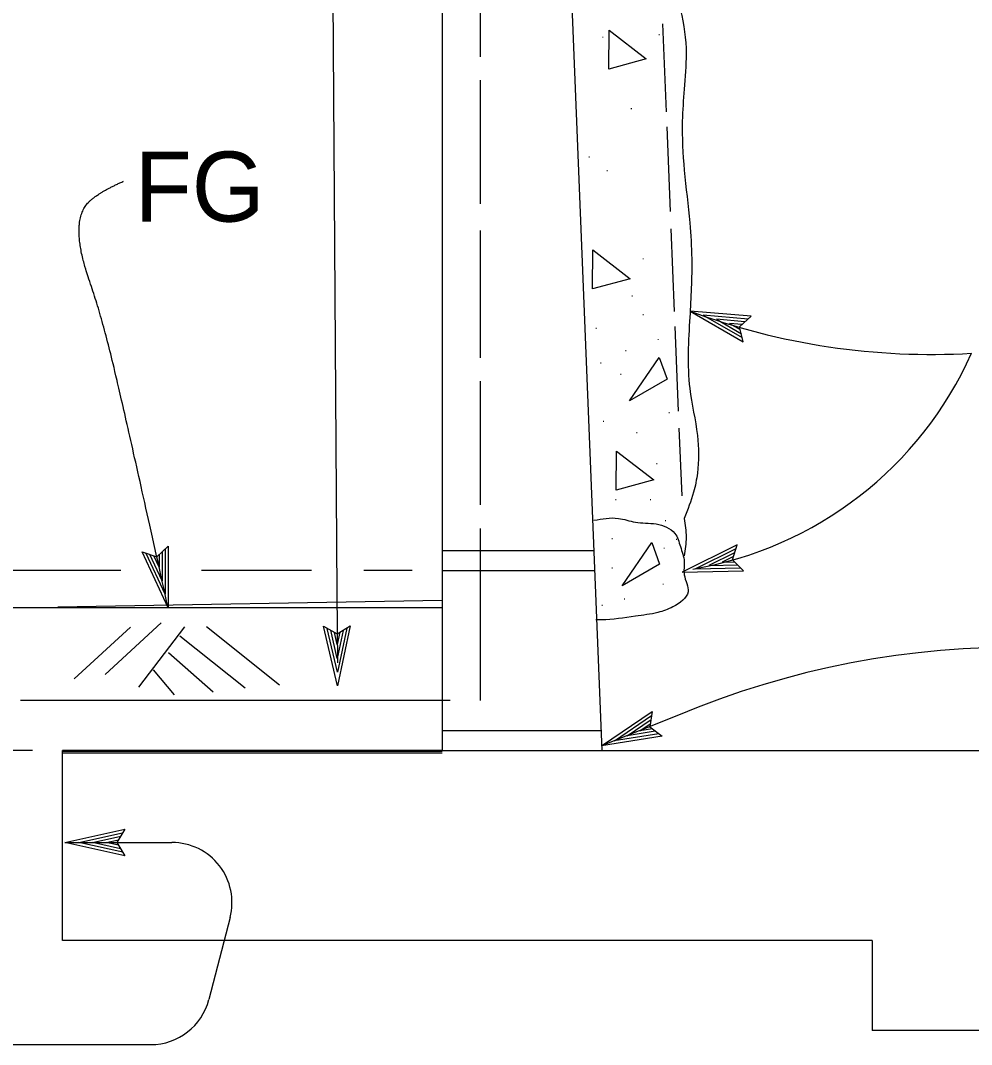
# Model space of a CAD drawing. Extents: x -894 to 866, y -476 to 714.
# Drawn here: x 37.2 to 132.3, y 331.7 to 434 of the extents above; entities that cross this region are included whole.
import ezdxf

# ---------------------------------------------------------------- set-up
doc = ezdxf.new("R2010")
doc.units = 0
for name, color, linetype in [('56 Stage 3 Anno', 7, 'Continuous'), ('57 Undefined', 7, 'Continuous'), ('59 Sndwall Anno', 7, 'Continuous'), ('60 Nongeo Data', 7, 'Continuous')]:
    doc.layers.add(name, color=color, linetype=linetype)

msp = doc.modelspace()

# ---------------------------------------------------------------- linework, layer by layer
at = {"layer": '56 Stage 3 Anno'}
for p, q in [((68.22, 469.89), (68.85, 376.82)), ((110.31, 404.47), (104.18, 405)), ((104.18, 405), (104.18, 405)), ((104.18, 405), (109.5, 401.93)), ((109.99, 404.2), (105.5, 404.59)), ((105.51, 404.58), (109.39, 402.34)), ((109.14, 403.43), (110.31, 404.47)), ((110.31, 404.47), (110.31, 404.47)), ((109.66, 403.93), (106.82, 404.17)), ((106.82, 404.17), (109.32, 402.72)), ((109.39, 403.65), (108.13, 403.76)), ((108.13, 403.76), (109.21, 403.14)), ((109.5, 401.93), (109.14, 403.43)), ((109.5, 401.93), (109.5, 401.93)), ((51.97, 375.34), (49.38, 380.91)), ((49.38, 380.91), (49.38, 380.91)), ((49.38, 380.91), (50.85, 380.41)), ((50.85, 380.41), (51.98, 381.48)), ((51.38, 380.89), (51.38, 378.03)), ((51.68, 381.2), (51.68, 376.68)), ((51.98, 381.48), (51.97, 375.34)), ((51.98, 381.48), (51.98, 381.48)), ((108.89, 381.62), (103.38, 378.89)), ((108.76, 381.22), (104.72, 379.22)), ((108.43, 380.13), (108.89, 381.62)), ((108.89, 381.62), (108.89, 381.62)), ((51.67, 376.69), (49.78, 380.75)), ((51.38, 378.03), (50.15, 380.66)), ((51.08, 379.38), (50.56, 380.51)), ((51.08, 380.64), (51.08, 379.38)), ((108.62, 380.82), (106.06, 379.55)), ((108.53, 380.44), (107.41, 379.88)), ((107.41, 379.88), (108.64, 379.91)), ((109.52, 379.03), (108.43, 380.13)), ((47.24, 379.07), (34.92, 379.07)), ((66.32, 379.07), (55.32, 379.07)), ((76.4, 379.07), (71.55, 379.07)), ((103.38, 378.89), (109.53, 379.03)), ((103.38, 378.89), (103.38, 378.89)), ((104.73, 379.22), (109.21, 379.32)), ((106.06, 379.55), (108.96, 379.62)), ((109.52, 379.03), (109.52, 379.03)), ((68.85, 376.82), (68.92, 369.81)), ((51.97, 375.34), (51.97, 375.34)), ((68.92, 367.51), (67.53, 373.49)), ((67.53, 373.49), (67.53, 373.49)), ((67.53, 373.49), (68.87, 372.71)), ((68.9, 368.9), (67.89, 373.26)), ((68.89, 370.27), (68.24, 373.09)), ((68.88, 371.65), (68.6, 372.86)), ((68.87, 372.71), (70.2, 373.52)), ((69.14, 372.89), (68.88, 371.65)), ((69.49, 373.07), (68.89, 370.27)), ((69.84, 373.3), (68.91, 368.89)), ((70.2, 373.52), (68.92, 367.51)), ((70.2, 373.52), (70.2, 373.52)), ((68.92, 367.51), (68.92, 367.51)), ((80.2, 366.07), (37.21, 366.07)), ((95.32, 361.51), (100.4, 364.97)), ((102.85, 364.52), (95.32, 361.51)), ((96.61, 362.03), (100.31, 364.55)), ((100.4, 364.97), (100.15, 363.44)), ((100.4, 364.97), (100.4, 364.97)), ((97.89, 362.53), (100.28, 364.16)), ((99.17, 363.04), (100.19, 363.74)), ((101.39, 362.49), (95.32, 361.51)), ((101.06, 362.74), (96.6, 362.02)), ((100.71, 362.99), (97.89, 362.53)), ((100.41, 363.24), (99.17, 363.04)), ((100.15, 363.44), (101.39, 362.49)), ((101.39, 362.49), (101.39, 362.49)), ((95.32, 361.51), (95.32, 361.51)), ((38.4, 361.07), (21.05, 361.07)), ((41.65, 351.86), (47.65, 353.19)), ((43.04, 351.87), (47.42, 352.83)), ((44.41, 351.86), (47.24, 352.49)), ((47.65, 353.19), (46.85, 351.86)), ((47.65, 353.19), (47.65, 353.19)), ((41.65, 351.86), (52.36, 351.86)), ((47.65, 350.52), (41.65, 351.86)), ((41.65, 351.86), (41.65, 351.86)), ((47.43, 350.88), (43.03, 351.86)), ((47.2, 351.24), (44.41, 351.86)), ((45.79, 351.86), (47, 352.13)), ((47.02, 351.58), (45.79, 351.86)), ((46.85, 351.86), (47.65, 350.52)), ((47.65, 350.52), (47.65, 350.52)), ((58.17, 344.36), (56.05, 336.16)), ((-4.03, 331.66), (50.24, 331.66))]:
    msp.add_line(p, q, dxfattribs=at)
for centre, radius, start, end in [((128.36, 470.26), 69.6, 249.6732, 273.2808), ((98.28, 415.99), 37.3, 279.5149, 335.9431), ((136.77, 284.25), 87.14, 65.132, 112.9096), ((52.36, 345.86), 6, 345.4712, 90), ((50.24, 337.66), 6, 270, 345.4711)]:
    msp.add_arc(centre, radius, start, end, dxfattribs=at)
msp.add_open_spline([(51.97, 375.34), (47.52, 395.41), (45.29, 404.6), (43.06, 411.01), (43.06, 414.92), (45.01, 416.87), (47.52, 417.98)], degree=2, dxfattribs=at)
at = {"layer": '59 Sndwall Anno'}
for points in [[(96.05, 429.18), (96.08, 433.09), (99.8, 430.21)], [(94.44, 407.21), (94.47, 411.11), (98.19, 408.23)], [(98.12, 396.01), (101.09, 400.36), (101.88, 398.18)], [(96.8, 387.1), (96.83, 391), (100.55, 388.12)], [(97.38, 377.51), (100.35, 381.86), (101.14, 379.69)]]:
    msp.add_lwpolyline(points, close=True, dxfattribs=at)
at = {"layer": '60 Nongeo Data'}
for p, q in [((79.4, 569.07), (79.4, 361.07)), ((95.4, 361.07), (88.8, 524.39)), ((83.2, 442.48), (83.2, 430.43)), ((101.83, 424.91), (101.47, 433.73)), ((83.2, 428.09), (83.2, 415.72)), ((102.23, 414.94), (101.89, 423.4)), ((83.2, 413.04), (83.2, 400.33)), ((102.63, 404.96), (102.3, 413.23)), ((103.03, 395), (102.69, 403.46)), ((83.2, 397.99), (83.2, 385.61)), ((103.38, 386.52), (103.1, 393.3)), ((83.2, 383.27), (83.2, 366.07)), ((79.4, 381.07), (94.59, 381.07)), ((79.4, 379.07), (94.67, 379.07)), ((79.4, 376.07), (40.95, 375.38)), ((79.46, 375.33), (24.64, 375.33)), ((51.28, 373.83), (45.66, 368.67)), ((48.2, 373.39), (42.58, 368.23)), ((53.61, 373.44), (49.01, 367.39)), ((55.8, 373.46), (63.11, 367.64)), ((53.16, 372.54), (59.69, 367.34)), ((52.01, 370.87), (56.47, 366.94)), ((50.48, 369.13), (52.58, 366.63)), ((79.4, 363.07), (95.32, 363.07)), ((41.4, 342.07), (41.4, 361.07)), ((79.4, 361.07), (41.4, 361.07)), ((79.4, 361.07), (41.4, 361.07)), ((79.4, 360.95), (41.4, 360.95)), ((79.4, 360.78), (41.4, 360.78)), ((79.4, 361.07), (95.4, 361.07)), ((95.4, 361.07), (170.4, 361.07)), ((122.4, 342.07), (41.4, 342.07)), ((122.4, 342.07), (122.4, 333.07)), ((142.4, 333.07), (122.4, 333.07))]:
    msp.add_line(p, q, dxfattribs=at)
msp.add_lwpolyline([(41.4, 361.07), (79.4, 361.07)], dxfattribs=at)
for points in [[(98.34, 511.07), (99.65, 509.01), (99.84, 506), (100.4, 502.8), (100.21, 500.16), (100.4, 496.78), (100.97, 494.52), (101.15, 493.2), (100.02, 489.82), (100.59, 485.49), (100.97, 481.73), (100.78, 478.15), (101.72, 475.14), (100.97, 470.25), (101.15, 465.74), (101.15, 463.48), (102.09, 460.66), (102.28, 454.26), (102.09, 452.38), (103.03, 448.24), (102.66, 444.48), (102.66, 442.03), (102.47, 438.08), (103.22, 435.07), (103.79, 430.74), (103.6, 427.17), (103.41, 423.97), (103.6, 419.08), (104.16, 413.81), (104.35, 410.23), (104.16, 404.4), (104.16, 397.25), (104.92, 392.55), (104.92, 388.79), (104.54, 386.9), (103.6, 384.27)], [(94.57, 384.08), (97.01, 384.27), (98.71, 383.89), (100.78, 383.71), (102.66, 382.77), (103.22, 381.45), (103.6, 379.94), (103.6, 378.63), (103.98, 376.93), (102.47, 375.43), (100.97, 374.86), (98.71, 374.49), (95.32, 374.11), (94.76, 374.11)], [(103.6, 384.27), (103.79, 382.39), (103.6, 380.51)]]:
    msp.add_spline(points, degree=3, dxfattribs=at)

# ---------------------------------------------------------------- texts
at = {"layer": '57 Undefined'}
msp.add_text('FG', height=7, dxfattribs=at).set_placement((48.62, 413.94))
at = {"layer": '59 Sndwall Anno'}
for p in [(95.31, 432.32), (100.96, 432.57), (98.16, 425.18), (93.94, 420.34), (95.74, 418.97), (99.34, 410.16), (98.23, 406.43), (99.34, 404.57), (94.63, 403.21), (100.83, 402.09), (97.6, 400.97), (95.12, 399.73), (97.11, 398.61), (101.95, 394.77), (95.37, 393.9), (98.72, 392.78), (100.71, 389.68), (96.61, 386.08), (100.09, 386.08), (101.58, 383.97), (96.24, 382.17), (102.69, 382.1), (101.45, 381.23), (96.24, 379.25), (101.33, 377.63), (97.48, 376.14), (95.25, 375.52)]:
    msp.add_text('.', height=0.8, dxfattribs=at).set_placement(p)

doc.saveas('drawing.dxf')
